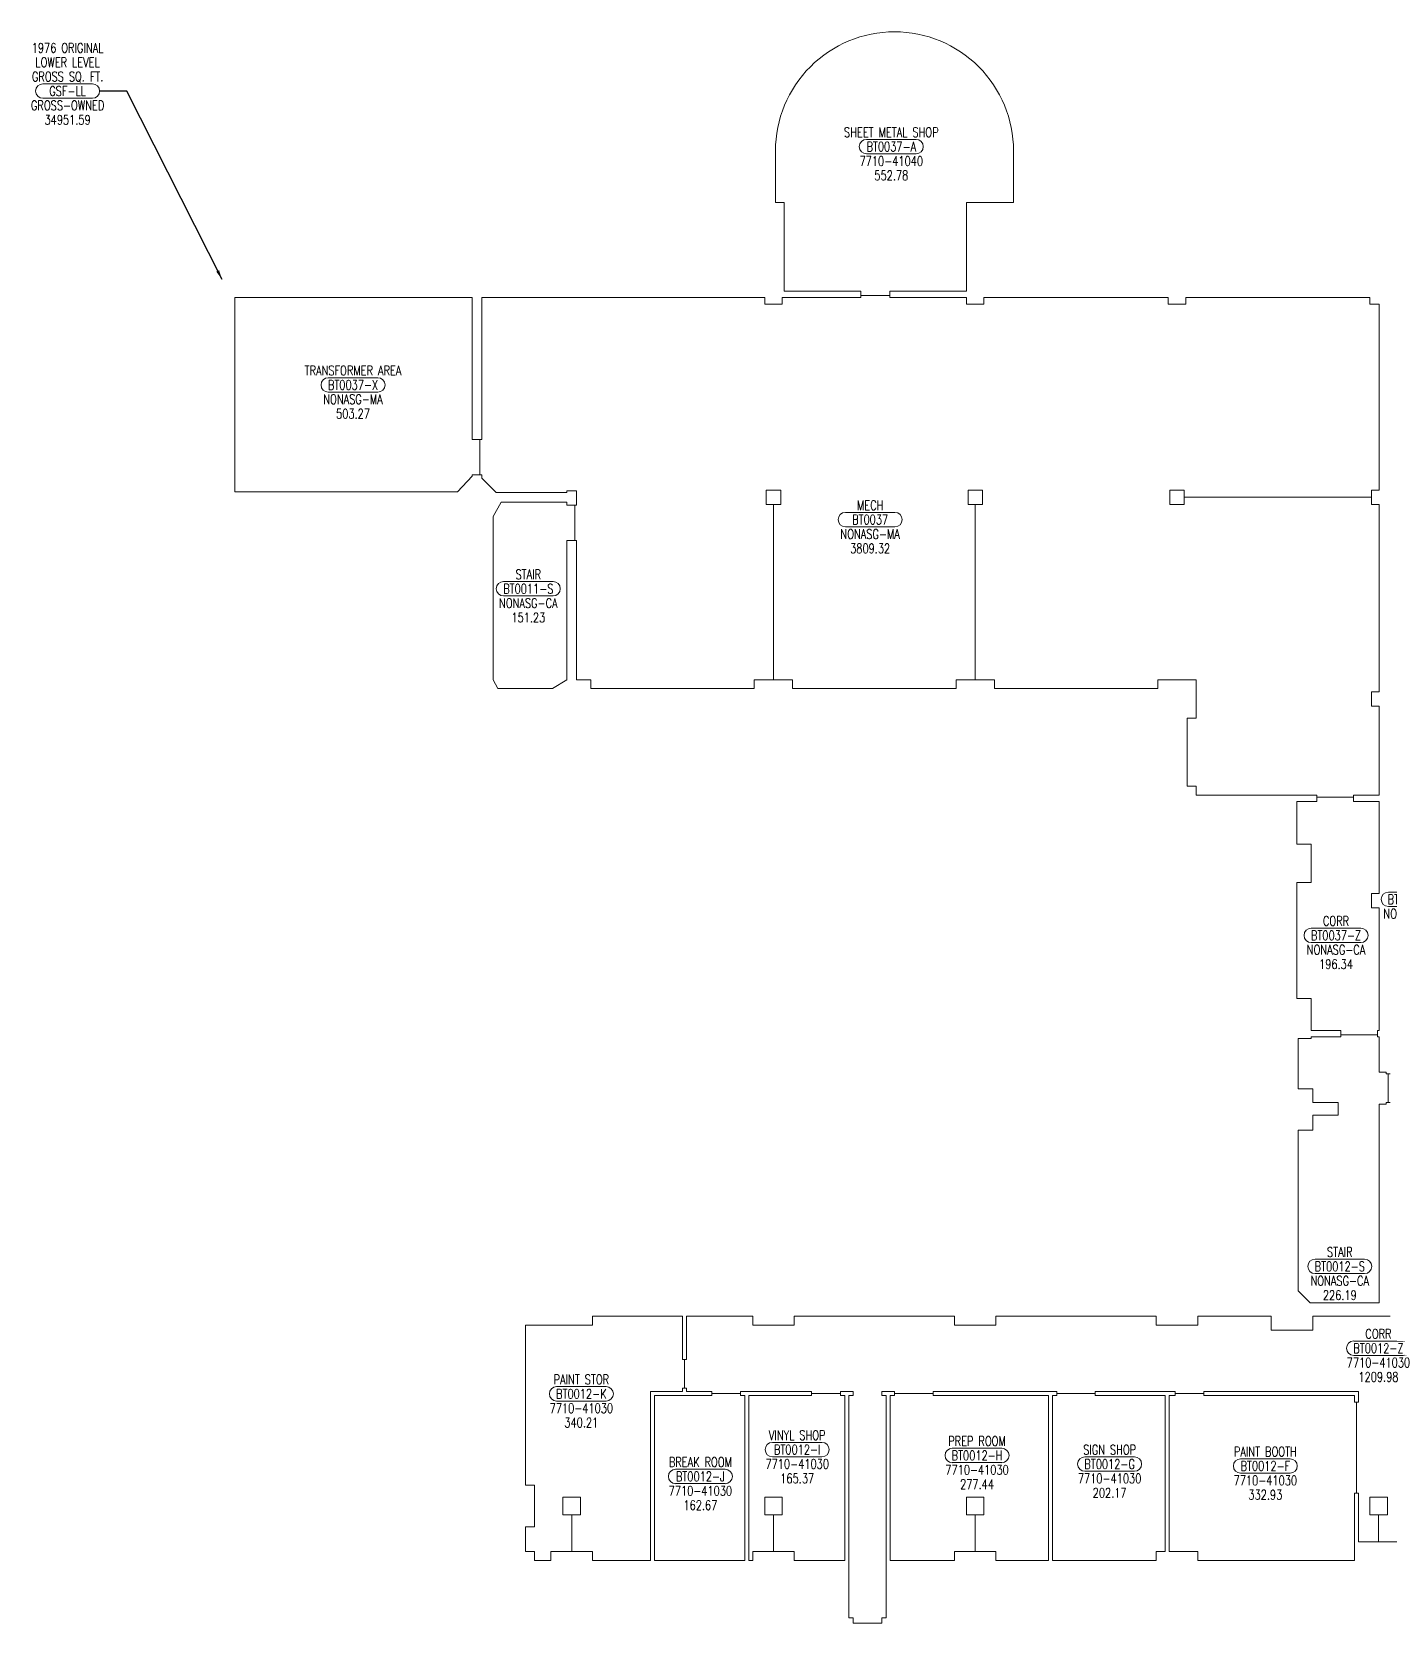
# Model space of a CAD drawing. Header units: inches. Extents: x 2498 to 7283, y 18126 to 20229.
# Drawn here: x 2498 to 4197, y 18160 to 20151 of the extents above; entities that cross this region are included whole.
import ezdxf
from ezdxf.enums import TextEntityAlignment as Align

# ---------------------------------------------------------------- set-up
doc = ezdxf.new("R2010")
doc.units = ezdxf.units.IN
doc.header["$LTSCALE"] = 48
doc.header["$MEASUREMENT"] = 0
doc.layers.get('0').update_dxf_attribs({"lineweight": 9})
for name, color, linetype, lineweight in [('AREA', 3, 'Continuous', 9), ('AREA2', 1, 'Continuous', 9), ('COSTC', 7, 'Continuous', 9), ('PLINE2', 5, 'Continuous', 9), ('ROOMNA', 7, 'Continuous', 9), ('ROOMNO', 7, 'Continuous', 9), ('ROOMOV', 7, 'Continuous', 9)]:
    doc.layers.add(name, color=color, linetype=linetype, lineweight=lineweight)
doc.styles.get("Standard").update_dxf_attribs({"font": 'simplex.shx', "width": 0.75})
doc.dimstyles.get("Standard").update_dxf_attribs({"dimtxt": 0.18, "dimasz": 0.18, "dimexe": 0.18, "dimexo": 0.0625, "dimgap": 0.09, "dimtad": 0, "dimtih": 1, "dimtoh": 1, "dimdec": 4, "dimzin": 0, "dimdsep": 46, "dimtxsty": 'Standard', "dimcen": 0.09, "dimadec": 0, "dimazin": 0, "dimtfac": 1, "dimtdec": 4, "dimtofl": 0, "dimtmove": 0, "dimatfit": 3, "dimfxl": 1, "dimtolj": 1, "dimtzin": 0, "dimarcsym": 0})

# ---------------------------------------------------------------- blocks, each defined once
blk = doc.blocks.new('ROOM')
at = {"layer": 'ROOMOV'}
for p, q in [((-31, 9), (31, 9)), ((31, -9), (-31, -9))]:
    blk.add_line(p, q, dxfattribs=at)
for centre, start, end in [((-31, 0), 90, 270), ((31, 0), 270, 90)]:
    blk.add_arc(centre, 9.04, start, end, dxfattribs=at)
at = {"color": 0, "width": 0.75, "flags": 1}
for tag, p in [('FLFIN', (-60, -36)), ('ICRA', (60, -36)), ('FLCOND', (-60, -60)), ('FLTYPE', (-60, -48)), ('USER1', (60, -48)), ('USER2', (60, -60)), ('WLFIN', (-60, -72)), ('SITE', (-24, -72)), ('UCODE', (24, -72)), ('USER3', (60, -72)), ('WLCOND', (-60, -96)), ('WLTYPE', (-60, -84)), ('BLDG', (-24, -84)), ('FLR', (-24, -96)), ('UDESC', (24, -84)), ('FCODE', (24, -96)), ('USER4', (60, -84)), ('USER5', (60, -96)), ('CLTYPE', (-60, -120)), ('CLFIN', (-60, -108)), ('COSTCD', (-24, -108)), ('DEPTD', (-24, -120)), ('DIVISION', (24, -120)), ('FDESC', (24, -108)), ('USER6', (60, -108)), ('USER7', (60, -120)), ('CLCOND', (-60, -132)), ('RDES', (-24, -132)), ('CONTACT', (24, -132)), ('USER8', (60, -132)), ('CLHT', (-60, -144)), ('BASE', (-60, -156)), ('CHDATE', (-24, -144)), ('CBACK', (-24, -156)), ('PRCONTACT', (24, -156)), ('OCCUP', (24, -144)), ('BLOCK2', (60, -156)), ('BLOCK', (60, -144))]:
    blk.add_attdef(tag, text='', height=6, dxfattribs=at).set_placement(p, align=Align.MIDDLE_CENTER)
at = {"layer": 'AREA', "width": 0.75}
blk.add_attdef('AREA', text='', height=12, dxfattribs=at).set_placement((0, -36), align=Align.MIDDLE_CENTER)
at = {"layer": 'AREA2', "width": 0.75}
blk.add_attdef('AREA2', text='', height=12, dxfattribs=at).set_placement((0, -36), align=Align.MIDDLE_CENTER)
at = {"layer": 'COSTC', "width": 0.75}
blk.add_attdef('COSTC', text='', height=12, dxfattribs=at).set_placement((0, -18), align=Align.MIDDLE_CENTER)
at = {"layer": 'ROOMNA', "width": 0.75}
for tag, p in [('RMNAA', (0, 54)), ('RMNAB', (0, 36)), ('RMNAC', (0, 18))]:
    blk.add_attdef(tag, text='', height=12, dxfattribs=at).set_placement(p, align=Align.MIDDLE_CENTER)
at = {"layer": 'ROOMNO', "width": 0.75}
blk.add_attdef('RMNU', text='', height=12, dxfattribs=at).set_placement((0, 0), align=Align.MIDDLE_CENTER)

msp = doc.modelspace()

# ---------------------------------------------------------------- linework, layer by layer
at = {"layer": 'PLINE2', "color": 6, "linetype": 'Continuous'}
msp.add_lwpolyline([(3428.5, 19937.7), (3428.5, 20002.2, -0.414214), (3577.5, 20151.2, -0.414214), (3726.5, 20002.2), (3726.5, 19937.7), (3667.5, 19937.7), (3667.5, 19826.7), (3573.5, 19826.7), (3571.5, 19826.7), (3571.5, 19823.7), (3571.5, 19821.2), (3535.5, 19821.2), (3535.5, 19823.7), (3535.5, 19826.7), (3533.5, 19826.7), (3439.5, 19826.7), (3439.5, 19937.7)], format="xyb", close=True, dxfattribs=at)
for points in [[(3049, 19640.9), (3056, 19640.9), (3056, 19640.9), (3058.5, 19640.9), (3058.5, 19596.9), (3056, 19596.9), (3049, 19596.9), (3049, 19594.9), (3030.3, 19575.7), (2751.7, 19575.7), (2751.7, 19818.7), (3049, 19818.7)], [(3907, 19329.2), (3907, 19340.2), (3955, 19340.2), (3955, 19292.2), (3944, 19292.2), (3944, 19207), (3955, 19207), (3955, 19196), (4106, 19196), (4106, 19193.5), (4152, 19193.5), (4152, 19196), (4184, 19196), (4184, 19307.2), (4174.5, 19307.2), (4174.5, 19325.2), (4184, 19325.2), (4184, 19559.7), (4174.5, 19559.7), (4174.5, 19568.7), (3940, 19568.7), (3940, 19559.7), (3922, 19559.7), (3922, 19577.7), (3940, 19577.7), (3940, 19568.7), (4174.5, 19568.7), (4174.5, 19577.7), (4184, 19577.7), (4184, 19810.2), (4172.5, 19810.2), (4172.5, 19818.7), (3942, 19818.7), (3942, 19810.2), (3920, 19810.2), (3920, 19818.7), (3689.5, 19818.7), (3689.5, 19810.2), (3667.5, 19810.2), (3667.5, 19818.7), (3571.5, 19818.7), (3571.5, 19821.2), (3535.5, 19821.2), (3535.5, 19818.7), (3437, 19818.7), (3437, 19810.2), (3415, 19810.2), (3415, 19818.7), (3061, 19818.7), (3061, 19640.9), (3058.5, 19640.9), (3058.5, 19596.9), (3061, 19596.9), (3061, 19592.7), (3079, 19574.7), (3167.5, 19574.7), (3167.5, 19576.7), (3179.5, 19576.7), (3179.5, 19558.7), (3177.2, 19558.7), (3177.2, 19514.7), (3179.5, 19514.7), (3179.5, 19340.2), (3197.5, 19340.2), (3197.5, 19329.2), (3402, 19329.2), (3402, 19340.2), (3426, 19340.2), (3426, 19559.7), (3417, 19559.7), (3417, 19577.7), (3435, 19577.7), (3435, 19559.7), (3426, 19559.7), (3426, 19340.2), (3450, 19340.2), (3450, 19329.2), (3654.5, 19329.2), (3654.5, 19340.2), (3678.5, 19340.2), (3678.5, 19559.7), (3669.5, 19559.7), (3669.5, 19577.7), (3687.5, 19577.7), (3687.5, 19559.7), (3678.5, 19559.7), (3678.5, 19340.2), (3702.5, 19340.2), (3702.5, 19329.2)], [(3167.5, 19562.7), (3167.5, 19558.7), (3174.5, 19558.7), (3174.5, 19558.7), (3177.2, 19558.7), (3177.2, 19514.7), (3174.5, 19514.7), (3174.5, 19514.7), (3167.5, 19514.7), (3167.5, 19340.2), (3149.5, 19329.2), (3081.1, 19329.2), (3075.1, 19340.2), (3075.1, 19544.7), (3085, 19562.7)], [(4184, 19188), (4154, 19188), (4152, 19188), (4152, 19191), (4152, 19193.5), (4106, 19193.5), (4106, 19191), (4106, 19188), (4104, 19188), (4081, 19188), (4081, 19134.7), (4099, 19134.7), (4099, 19086.7), (4081, 19086.7), (4081, 18941.3), (4099, 18941.3), (4099, 18901.3), (4134, 18901.3), (4136, 18901.3), (4136, 18898.3), (4136, 18895.8), (4182, 18895.8), (4182, 18901.3), (4184, 18901.3), (4184, 19054.7), (4174.5, 19054.7), (4174.5, 19072.7), (4184, 19072.7)], [(4193, 18849.2), (4184, 18849.2), (4184, 18893.3), (4182, 18893.3), (4182, 18895.8), (4136, 18895.8), (4136, 18893.3), (4099, 18893.3), (4099, 18891.3), (4083, 18891.3), (4083, 18828.5), (4101, 18828.5), (4101, 18811.2), (4133, 18811.2), (4133, 18795.2), (4101, 18795.2), (4101, 18776.5), (4083, 18776.5), (4083, 18575.5), (4097.8, 18560.7), (4184, 18560.7), (4184, 18809.1), (4193, 18809.1), (4193, 18811.2), (4195.5, 18811.2), (4195.5, 18847.2), (4193, 18847.2)], [(3314.7, 18489.7), (3312.2, 18489.7), (3312.2, 18543.7), (3199.5, 18543.7), (3199.5, 18532.7), (3126.7, 18532.7), (3115.7, 18532.7), (3115.7, 18332.2), (3126.7, 18332.2), (3126.7, 18280.2), (3115.7, 18280.2), (3115.7, 18249.2), (3126.7, 18249.2), (3126.7, 18238.2), (3147.5, 18238.2), (3147.5, 18249.2), (3173.5, 18249.2), (3173.5, 18295.2), (3162.5, 18295.2), (3162.5, 18317.2), (3184.5, 18317.2), (3184.5, 18295.2), (3173.5, 18295.2), (3173.5, 18249.2), (3199.5, 18249.2), (3199.5, 18238.2), (3272.2, 18238.2), (3272.2, 18449.7), (3312.2, 18449.7), (3312.2, 18453.7), (3314.7, 18453.7)], [(3390.2, 18444.7), (3384.7, 18444.7), (3384.7, 18447.2), (3348.7, 18447.2), (3348.7, 18444.7), (3277.2, 18444.7), (3277.2, 18238.2), (3390.2, 18238.2)], [(3515.2, 18444.7), (3509.7, 18444.7), (3509.7, 18447.2), (3473.7, 18447.2), (3473.7, 18444.7), (3395.2, 18444.7), (3395.2, 18238.2), (3400, 18238.2), (3400, 18249.2), (3426, 18249.2), (3426, 18295.2), (3415, 18295.2), (3415, 18317.2), (3437, 18317.2), (3437, 18295.2), (3426, 18295.2), (3426, 18249.2), (3452, 18249.2), (3452, 18238.2), (3515.2, 18238.2)], [(3770.2, 18444.7), (3625.7, 18444.7), (3625.7, 18447.2), (3577.7, 18447.2), (3577.7, 18444.7), (3572.2, 18444.7), (3572.2, 18238.2), (3652.5, 18238.2), (3652.5, 18249.2), (3678.5, 18249.2), (3678.5, 18295.2), (3667.5, 18295.2), (3667.5, 18317.2), (3689.5, 18317.2), (3689.5, 18295.2), (3678.5, 18295.2), (3678.5, 18249.2), (3704.5, 18249.2), (3704.5, 18238.2), (3770.2, 18238.2)], [(3916.2, 18444.7), (3828.7, 18444.7), (3828.7, 18447.2), (3780.7, 18447.2), (3780.7, 18444.7), (3775.2, 18444.7), (3775.2, 18238.2), (3905, 18238.2), (3905, 18249.2), (3916.2, 18249.2)], [(4156, 18436.2), (4153.5, 18436.2), (4153.5, 18444.7), (3964.7, 18444.7), (3964.7, 18447.2), (3928.7, 18447.2), (3928.7, 18444.7), (3921.2, 18444.7), (3921.2, 18249.2), (3957, 18249.2), (3957, 18238.2), (4139.2, 18238.2), (4153.5, 18238.2), (4153.5, 18322.2), (4156, 18322.2)]]:
    msp.add_lwpolyline(points, close=True, dxfattribs=at)
for points in [[(4198, 18847.2), (4195.5, 18847.2), (4195.5, 18811.2), (4198, 18811.2)], [(4198, 18543.7), (4101, 18543.7), (4101, 18526.2), (4049, 18526.2), (4049, 18543.7), (3957, 18543.7), (3957, 18532.7), (3905, 18532.7), (3905, 18543.7), (3704.5, 18543.7), (3704.5, 18532.7), (3652.5, 18532.7), (3652.5, 18543.7), (3452, 18543.7), (3452, 18532.7), (3400, 18532.7), (3400, 18543.7), (3317.2, 18543.7), (3317.2, 18489.7), (3314.7, 18489.7), (3314.7, 18453.7), (3317.2, 18453.7), (3317.2, 18449.7), (3348.7, 18449.7), (3348.7, 18447.2), (3384.7, 18447.2), (3384.7, 18449.7), (3473.7, 18449.7), (3473.7, 18447.2), (3509.7, 18447.2), (3509.7, 18449.7), (3525.7, 18449.7), (3525.7, 18444.7), (3520.2, 18444.7), (3520.2, 18166.1), (3525.7, 18166.1), (3525.7, 18159.6), (3561.7, 18159.6), (3561.7, 18166.1), (3567.2, 18166.1), (3567.2, 18444.7), (3561.7, 18444.7), (3561.7, 18449.7), (3577.7, 18449.7), (3577.7, 18447.2), (3625.7, 18447.2), (3625.7, 18449.7), (3780.7, 18449.7), (3780.7, 18447.2), (3828.7, 18447.2), (3828.7, 18449.7), (3928.7, 18449.7), (3928.7, 18447.2), (3964.7, 18447.2), (3964.7, 18449.7), (4158.5, 18449.7), (4158.5, 18436.2), (4156, 18436.2), (4156, 18322.2), (4158.5, 18322.2), (4158.5, 18261.2), (4183.5, 18261.2), (4183.5, 18295.2), (4172.5, 18295.2), (4172.5, 18317.2), (4194.5, 18317.2), (4194.5, 18295.2), (4183.5, 18295.2), (4183.5, 18261.2), (4209.5, 18261.2)]]:
    msp.add_lwpolyline(points, dxfattribs=at)

# ---------------------------------------------------------------- block references
at = {"layer": 'ROOMNO'}
ref = msp.add_blockref('ROOM', (2542.4, 20077.1), dxfattribs=at)
ref.add_attrib('RMNU', 'GSF-LL', dxfattribs={"height": 12, "width": 0.75}).set_placement((2542.4, 20077.1), align=Align.MIDDLE_CENTER)
ref.add_attrib('RMNAA', '1976 ORIGINAL', dxfattribs={"layer": 'ROOMNA', "height": 12, "width": 0.75}).set_placement((2542.4, 20131.1), align=Align.MIDDLE_CENTER)
ref.add_attrib('RMNAB', 'LOWER LEVEL', dxfattribs={"layer": 'ROOMNA', "height": 12, "width": 0.75}).set_placement((2542.4, 20113.1), align=Align.MIDDLE_CENTER)
ref.add_attrib('RMNAC', 'GROSS SQ. FT.', dxfattribs={"layer": 'ROOMNA', "height": 12, "width": 0.75}).set_placement((2542.4, 20095.1), align=Align.MIDDLE_CENTER)
ref.add_attrib('COSTC', 'GROSS-OWNED', dxfattribs={"layer": 'COSTC', "height": 12, "width": 0.75}).set_placement((2542.4, 20059.1), align=Align.MIDDLE_CENTER)
ref.add_attrib('AREA', '34951.59', dxfattribs={"layer": 'AREA', "height": 12, "width": 0.75}).set_placement((2542.4, 20041.1), align=Align.MIDDLE_CENTER)
at = {"layer": 'ROOMNO', "color": 2}
ref = msp.add_blockref('ROOM', (3573.5, 20007.5), dxfattribs=at)
ref.add_attrib('RMNU', 'BT0037-A', dxfattribs={"height": 12, "width": 0.75}).set_placement((3573.5, 20007.5), align=Align.MIDDLE_CENTER)
ref.add_attrib('RMNAC', 'SHEET METAL SHOP', dxfattribs={"layer": 'ROOMNA', "height": 12, "width": 0.75}).set_placement((3573.5, 20025.5), align=Align.MIDDLE_CENTER)
ref.add_attrib('COSTC', '7710-41040', dxfattribs={"layer": 'COSTC', "height": 12, "width": 0.75}).set_placement((3573.5, 19989.5), align=Align.MIDDLE_CENTER)
ref.add_attrib('AREA2', '552.78', dxfattribs={"layer": 'AREA2', "height": 12, "width": 0.75}).set_placement((3573.5, 19971.5), align=Align.MIDDLE_CENTER)
ref = msp.add_blockref('ROOM', (2899.7, 19709.3), dxfattribs=at)
ref.add_attrib('RMNU', 'BT0037-X', dxfattribs={"height": 12, "width": 0.75}).set_placement((2899.7, 19709.3), align=Align.MIDDLE_CENTER)
ref.add_attrib('RMNAC', 'TRANSFORMER AREA', dxfattribs={"layer": 'ROOMNA', "height": 12, "width": 0.75}).set_placement((2899.7, 19727.3), align=Align.MIDDLE_CENTER)
ref.add_attrib('COSTC', 'NONASG-MA', dxfattribs={"layer": 'COSTC', "height": 12, "width": 0.75}).set_placement((2899.7, 19691.3), align=Align.MIDDLE_CENTER)
ref.add_attrib('AREA2', '503.27', dxfattribs={"layer": 'AREA2', "height": 12, "width": 0.75}).set_placement((2899.7, 19673.3), align=Align.MIDDLE_CENTER)
ref = msp.add_blockref('ROOM', (3547, 19540.7), dxfattribs=at)
ref.add_attrib('RMNU', 'BT0037', dxfattribs={"height": 12, "width": 0.75}).set_placement((3547, 19540.7), align=Align.MIDDLE_CENTER)
ref.add_attrib('RMNAC', 'MECH', dxfattribs={"layer": 'ROOMNA', "height": 12, "width": 0.75}).set_placement((3547, 19558.7), align=Align.MIDDLE_CENTER)
ref.add_attrib('COSTC', 'NONASG-MA', dxfattribs={"layer": 'COSTC', "height": 12, "width": 0.75}).set_placement((3547, 19522.7), align=Align.MIDDLE_CENTER)
ref.add_attrib('AREA2', '3809.32', dxfattribs={"layer": 'AREA2', "height": 12, "width": 0.75}).set_placement((3547, 19504.7), align=Align.MIDDLE_CENTER)
ref = msp.add_blockref('ROOM', (3119.1, 19454.2), dxfattribs=at)
ref.add_attrib('RMNU', 'BT0011-S', dxfattribs={"height": 12, "width": 0.75}).set_placement((3119.1, 19454.2), align=Align.MIDDLE_CENTER)
ref.add_attrib('RMNAC', 'STAIR', dxfattribs={"layer": 'ROOMNA', "height": 12, "width": 0.75}).set_placement((3119.1, 19472.2), align=Align.MIDDLE_CENTER)
ref.add_attrib('COSTC', 'NONASG-CA', dxfattribs={"layer": 'COSTC', "height": 12, "width": 0.75}).set_placement((3119.1, 19436.2), align=Align.MIDDLE_CENTER)
ref.add_attrib('AREA2', '151.23', dxfattribs={"layer": 'AREA2', "height": 12, "width": 0.75}).set_placement((3119.1, 19418.2), align=Align.MIDDLE_CENTER)
ref = msp.add_blockref('ROOM', (4226.7, 19065.5), dxfattribs=at)
ref.add_attrib('RMNU', 'BT0018-H', dxfattribs={"height": 12, "width": 0.75}).set_placement((4226.7, 19065.5), align=Align.MIDDLE_CENTER)
ref.add_attrib('RMNAC', 'ELEC', dxfattribs={"layer": 'ROOMNA', "height": 12, "width": 0.75}).set_placement((4226.7, 19083.5), align=Align.MIDDLE_CENTER)
ref.add_attrib('COSTC', 'NONASG-MA', dxfattribs={"layer": 'COSTC', "height": 12, "width": 0.75}).set_placement((4226.7, 19047.5), align=Align.MIDDLE_CENTER)
ref.add_attrib('AREA2', '94.39', dxfattribs={"layer": 'AREA2', "height": 12, "width": 0.75}).set_placement((4226.7, 19029.5), align=Align.MIDDLE_CENTER)
ref = msp.add_blockref('ROOM', (4130.2, 19020.4), dxfattribs=at)
ref.add_attrib('RMNU', 'BT0037-Z', dxfattribs={"height": 12, "width": 0.75}).set_placement((4130.2, 19020.4), align=Align.MIDDLE_CENTER)
ref.add_attrib('RMNAC', 'CORR', dxfattribs={"layer": 'ROOMNA', "height": 12, "width": 0.75}).set_placement((4130.2, 19038.4), align=Align.MIDDLE_CENTER)
ref.add_attrib('COSTC', 'NONASG-CA', dxfattribs={"layer": 'COSTC', "height": 12, "width": 0.75}).set_placement((4130.2, 19002.4), align=Align.MIDDLE_CENTER)
ref.add_attrib('AREA2', '196.34', dxfattribs={"layer": 'AREA2', "height": 12, "width": 0.75}).set_placement((4130.2, 18984.4), align=Align.MIDDLE_CENTER)
ref = msp.add_blockref('ROOM', (4134.9, 18606.1), dxfattribs=at)
ref.add_attrib('RMNU', 'BT0012-S', dxfattribs={"height": 12, "width": 0.75}).set_placement((4134.9, 18606.1), align=Align.MIDDLE_CENTER)
ref.add_attrib('RMNAC', 'STAIR', dxfattribs={"layer": 'ROOMNA', "height": 12, "width": 0.75}).set_placement((4134.9, 18624.1), align=Align.MIDDLE_CENTER)
ref.add_attrib('COSTC', 'NONASG-CA', dxfattribs={"layer": 'COSTC', "height": 12, "width": 0.75}).set_placement((4134.9, 18588.1), align=Align.MIDDLE_CENTER)
ref.add_attrib('AREA2', '226.19', dxfattribs={"layer": 'AREA2', "height": 12, "width": 0.75}).set_placement((4134.9, 18570.1), align=Align.MIDDLE_CENTER)
ref = msp.add_blockref('ROOM', (4183.3, 18503.7), dxfattribs=at)
ref.add_attrib('RMNU', 'BT0012-Z', dxfattribs={"height": 12, "width": 0.75}).set_placement((4183.3, 18503.7), align=Align.MIDDLE_CENTER)
ref.add_attrib('RMNAC', 'CORR', dxfattribs={"layer": 'ROOMNA', "height": 12, "width": 0.75}).set_placement((4183.3, 18521.7), align=Align.MIDDLE_CENTER)
ref.add_attrib('COSTC', '7710-41030', dxfattribs={"layer": 'COSTC', "height": 12, "width": 0.75}).set_placement((4183.3, 18485.7), align=Align.MIDDLE_CENTER)
ref.add_attrib('AREA2', '1209.98', dxfattribs={"layer": 'AREA2', "height": 12, "width": 0.75}).set_placement((4183.3, 18467.7), align=Align.MIDDLE_CENTER)
ref = msp.add_blockref('ROOM', (3185.5, 18446.6), dxfattribs=at)
ref.add_attrib('RMNU', 'BT0012-K', dxfattribs={"height": 12, "width": 0.75}).set_placement((3185.5, 18446.6), align=Align.MIDDLE_CENTER)
ref.add_attrib('RMNAC', 'PAINT STOR', dxfattribs={"layer": 'ROOMNA', "height": 12, "width": 0.75}).set_placement((3185.5, 18464.6), align=Align.MIDDLE_CENTER)
ref.add_attrib('COSTC', '7710-41030', dxfattribs={"layer": 'COSTC', "height": 12, "width": 0.75}).set_placement((3185.5, 18428.6), align=Align.MIDDLE_CENTER)
ref.add_attrib('AREA2', '340.21', dxfattribs={"layer": 'AREA2', "height": 12, "width": 0.75}).set_placement((3185.5, 18410.6), align=Align.MIDDLE_CENTER)
ref = msp.add_blockref('ROOM', (3455.7, 18376.8), dxfattribs=at)
ref.add_attrib('RMNU', 'BT0012-I', dxfattribs={"height": 12, "width": 0.75}).set_placement((3455.7, 18376.8), align=Align.MIDDLE_CENTER)
ref.add_attrib('RMNAC', 'VINYL SHOP', dxfattribs={"layer": 'ROOMNA', "height": 12, "width": 0.75}).set_placement((3455.7, 18394.8), align=Align.MIDDLE_CENTER)
ref.add_attrib('COSTC', '7710-41030', dxfattribs={"layer": 'COSTC', "height": 12, "width": 0.75}).set_placement((3455.7, 18358.8), align=Align.MIDDLE_CENTER)
ref.add_attrib('AREA2', '165.37', dxfattribs={"layer": 'AREA2', "height": 12, "width": 0.75}).set_placement((3455.7, 18340.8), align=Align.MIDDLE_CENTER)
ref = msp.add_blockref('ROOM', (3680.8, 18369.5), dxfattribs=at)
ref.add_attrib('RMNU', 'BT0012-H', dxfattribs={"height": 12, "width": 0.75}).set_placement((3680.8, 18369.5), align=Align.MIDDLE_CENTER)
ref.add_attrib('RMNAC', 'PREP ROOM', dxfattribs={"layer": 'ROOMNA', "height": 12, "width": 0.75}).set_placement((3680.8, 18387.5), align=Align.MIDDLE_CENTER)
ref.add_attrib('COSTC', '7710-41030', dxfattribs={"layer": 'COSTC', "height": 12, "width": 0.75}).set_placement((3680.8, 18351.5), align=Align.MIDDLE_CENTER)
ref.add_attrib('AREA2', '277.44', dxfattribs={"layer": 'AREA2', "height": 12, "width": 0.75}).set_placement((3680.8, 18333.5), align=Align.MIDDLE_CENTER)
ref = msp.add_blockref('ROOM', (3846.8, 18358.7), dxfattribs=at)
ref.add_attrib('RMNU', 'BT0012-G', dxfattribs={"height": 12, "width": 0.75}).set_placement((3846.8, 18358.7), align=Align.MIDDLE_CENTER)
ref.add_attrib('RMNAC', 'SIGN SHOP', dxfattribs={"layer": 'ROOMNA', "height": 12, "width": 0.75}).set_placement((3846.8, 18376.7), align=Align.MIDDLE_CENTER)
ref.add_attrib('COSTC', '7710-41030', dxfattribs={"layer": 'COSTC', "height": 12, "width": 0.75}).set_placement((3846.8, 18340.7), align=Align.MIDDLE_CENTER)
ref.add_attrib('AREA2', '202.17', dxfattribs={"layer": 'AREA2', "height": 12, "width": 0.75}).set_placement((3846.8, 18322.7), align=Align.MIDDLE_CENTER)
ref = msp.add_blockref('ROOM', (3334.5, 18343.2), dxfattribs=at)
ref.add_attrib('RMNU', 'BT0012-J', dxfattribs={"height": 12, "width": 0.75}).set_placement((3334.5, 18343.2), align=Align.MIDDLE_CENTER)
ref.add_attrib('RMNAC', 'BREAK ROOM', dxfattribs={"layer": 'ROOMNA', "height": 12, "width": 0.75}).set_placement((3334.5, 18361.2), align=Align.MIDDLE_CENTER)
ref.add_attrib('COSTC', '7710-41030', dxfattribs={"layer": 'COSTC', "height": 12, "width": 0.75}).set_placement((3334.5, 18325.2), align=Align.MIDDLE_CENTER)
ref.add_attrib('AREA2', '162.67', dxfattribs={"layer": 'AREA2', "height": 12, "width": 0.75}).set_placement((3334.5, 18307.2), align=Align.MIDDLE_CENTER)
ref = msp.add_blockref('ROOM', (4041.7, 18356.3), dxfattribs=at)
ref.add_attrib('RMNU', 'BT0012-F', dxfattribs={"height": 12, "width": 0.75}).set_placement((4041.7, 18356.3), align=Align.MIDDLE_CENTER)
ref.add_attrib('RMNAC', 'PAINT BOOTH', dxfattribs={"layer": 'ROOMNA', "height": 12, "width": 0.75}).set_placement((4041.7, 18374.3), align=Align.MIDDLE_CENTER)
ref.add_attrib('COSTC', '7710-41030', dxfattribs={"layer": 'COSTC', "height": 12, "width": 0.75}).set_placement((4041.7, 18338.3), align=Align.MIDDLE_CENTER)
ref.add_attrib('AREA2', '332.93', dxfattribs={"layer": 'AREA2', "height": 12, "width": 0.75}).set_placement((4041.7, 18320.3), align=Align.MIDDLE_CENTER)

# ---------------------------------------------------------------- leaders
at = {"layer": 'ROOMNO'}
msp.add_leader([(2735.7, 19841.2), (2616.6, 20077.1), (2582.4, 20077.1)], dimstyle='Standard', override={"dimasz": 12, "dimgap": 0.09, "dimtad": 0}, dxfattribs=at)

doc.saveas('drawing.dxf')
